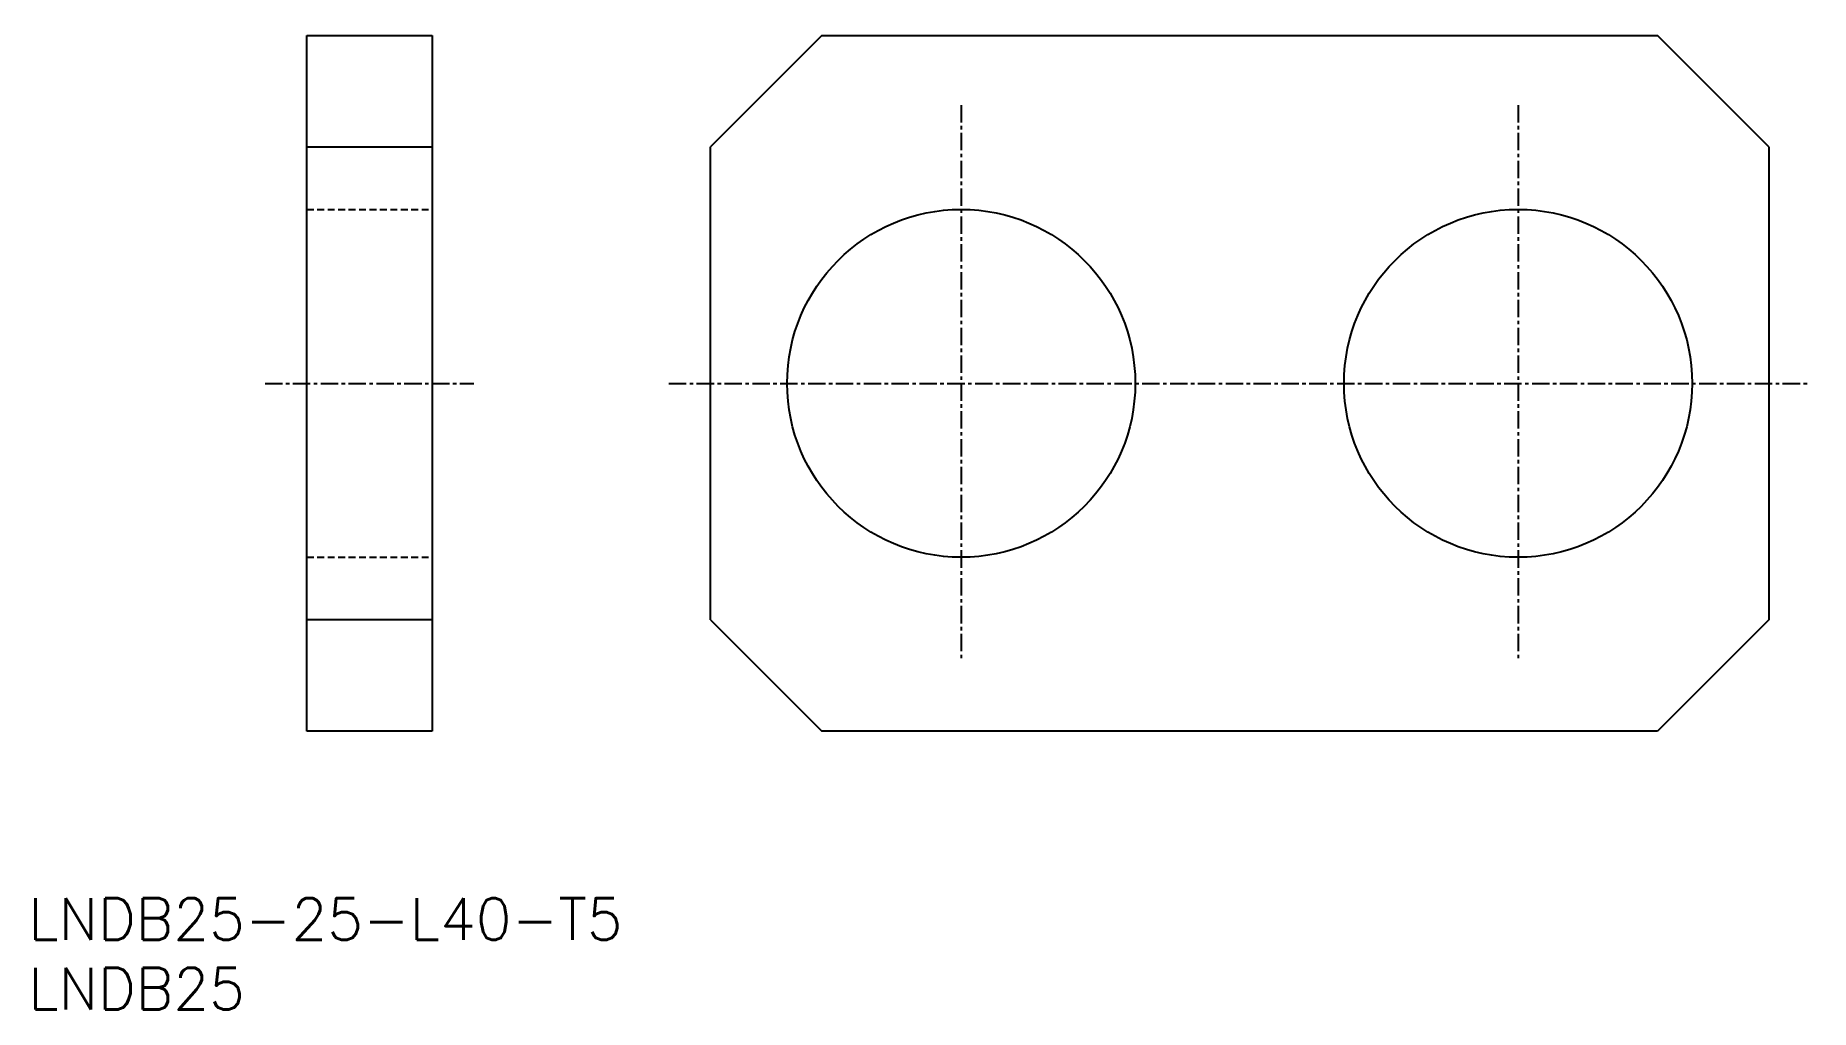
# Model space of a CAD drawing. Extents: x 1 to 128, y 0 to 70.
import ezdxf

# ---------------------------------------------------------------- set-up
doc = ezdxf.new("R2010")
doc.units = 0
doc.linetypes.add('CENTER', pattern=[2, 1.25, -0.25, 0.25, -0.25])
doc.linetypes.add('DASHED', pattern=[0.75, 0.5, -0.25])
doc.layers.get('0').update_dxf_attribs({"linetype": 'CONTINUOUS'})
doc.layers.add('CENTER', color=1, linetype='CENTER')
doc.styles.get("Standard").update_dxf_attribs({"font": 'txt.shx'})

# ---------------------------------------------------------------- blocks, each defined once
blk = doc.blocks.new('*U6')
at = {"color": 7, "linetype": 'CONTINUOUS'}
blk.add_text('LNDB25', height=3, dxfattribs=at).set_placement((0, 0))
blk = doc.blocks.new('*U7')
at = {"color": 7, "linetype": 'CONTINUOUS'}
blk.add_text('LNDB25-25-L40-T5', height=3, dxfattribs=at).set_placement((0, 5))

msp = doc.modelspace()

# ---------------------------------------------------------------- linework, layer by layer
at = {"color": 7, "linetype": 'CONTINUOUS'}
for p, q in [((20, 70), (29, 70)), ((20, 20), (20, 70)), ((29, 70), (29, 20)), ((57, 70), (49, 62)), ((57, 70), (117, 70)), ((125, 62), (117, 70)), ((20, 62), (29, 62)), ((49, 28), (49, 62)), ((125, 62), (125, 28)), ((29, 28), (20, 28)), ((49, 28), (57, 20)), ((125, 28), (117, 20)), ((29, 20), (20, 20)), ((117, 20), (57, 20))]:
    msp.add_line(p, q, dxfattribs=at)
at = {"color": 3, "linetype": 'DASHED'}
for p, q in [((20, 57.5), (29, 57.5)), ((20, 32.5), (29, 32.5))]:
    msp.add_line(p, q, dxfattribs=at)
at = {"color": 7, "linetype": 'CONTINUOUS'}
for centre in [(67, 45), (107, 45)]:
    msp.add_circle(centre, 12.5, dxfattribs=at)
at = {"layer": 'CENTER', "color": 1, "linetype": 'CENTER'}
for p, q in [((67, 65), (67, 25)), ((107, 65), (107, 25)), ((17, 45), (32, 45)), ((46, 45), (128, 45))]:
    msp.add_line(p, q, dxfattribs=at)

# ---------------------------------------------------------------- block references
at = {"color": 7, "linetype": 'CONTINUOUS'}
for name in ['*U7', '*U6']:
    msp.add_blockref(name, (0, 0), dxfattribs=at)

doc.saveas('drawing.dxf')
